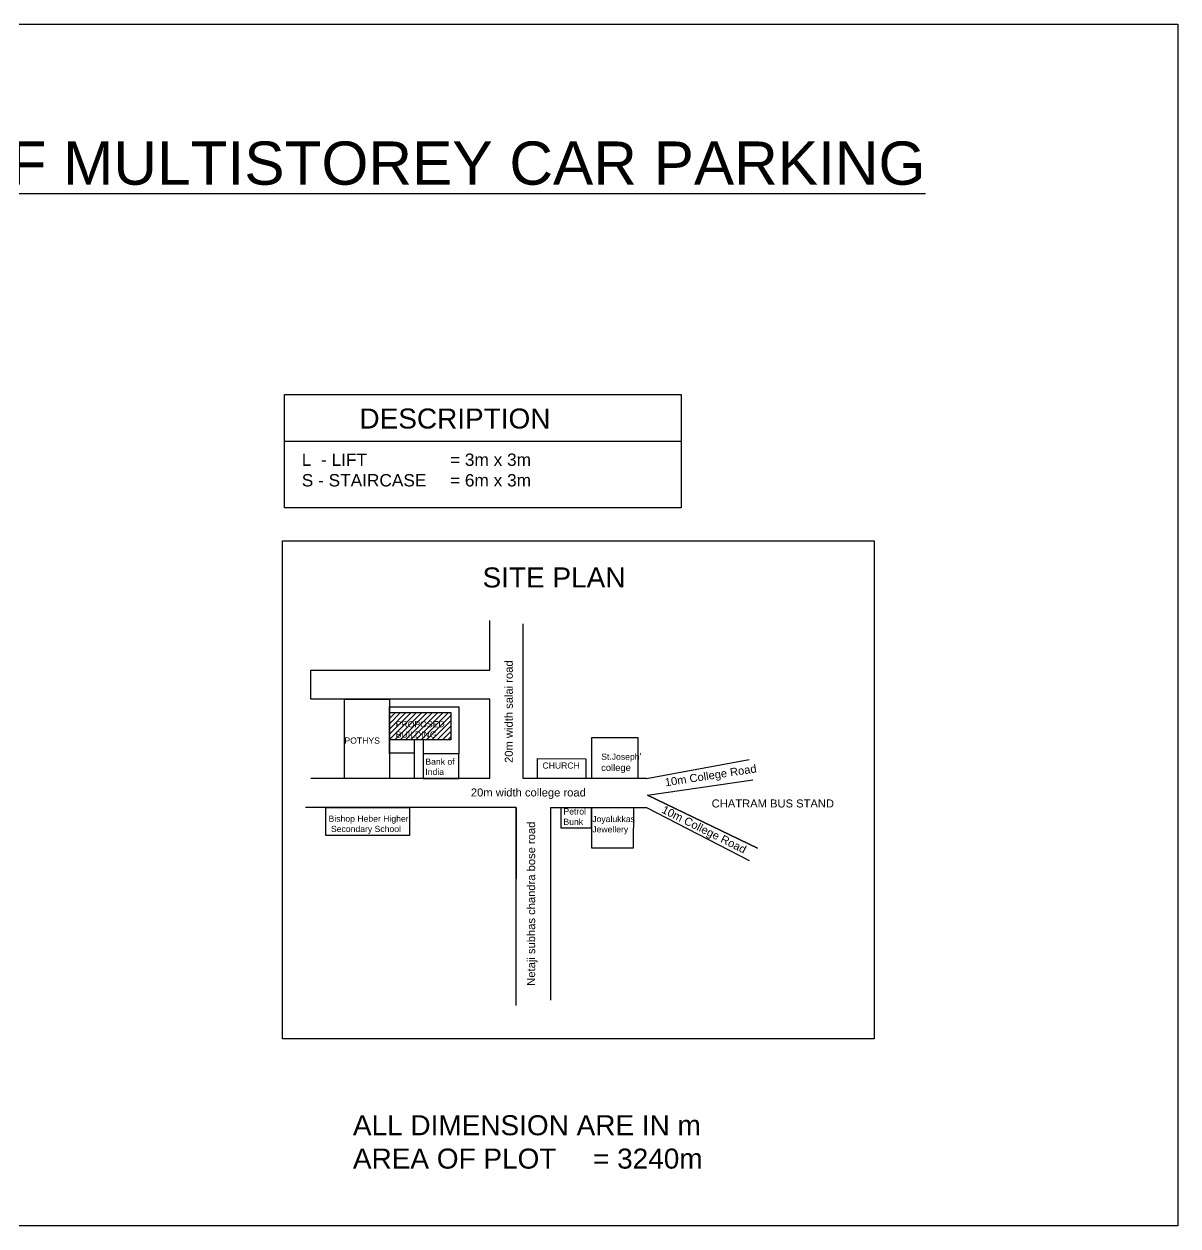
# Model space of a CAD drawing. Header units: metres. Extents: x -406 to 20, y 433 to 628.
# Drawn here: x -166.4 to 20.4, y 433.2 to 627.8 of the extents above; entities that cross this region are included whole.
import ezdxf

# ---------------------------------------------------------------- set-up
doc = ezdxf.new("R2010")
doc.units = ezdxf.units.M
doc.header["$LTSCALE"] = 0.1
doc.styles.get("Standard").update_dxf_attribs({"font": 'arial.ttf'})

msp = doc.modelspace()

# ---------------------------------------------------------------- hatches: boundary and pattern name
h = msp.add_hatch()
h.set_pattern_fill('ANSI31', color=256, scale=4.86)
h.set_pattern_definition([(45, (-127.82877, 433.7734), (-0.4295674, 0.4295674), [])])
h.paths.add_polyline_path([(-107.211, 516.28), (-107.211, 511.885), (-97.337, 511.885), (-97.337, 516.28)])
h.paths.add_polyline_path([(-106.61, 511.644), (-98.192, 511.644), (-98.192, 515.388), (-106.61, 515.388)], flags=9)

# ---------------------------------------------------------------- linework, layer by layer
for p, q in [((-91.003, 523.138), (-91.003, 531.172)), ((-85.64, 521.216), (-85.64, 530.651)), ((-119.99, 518.442), (-119.99, 523.138)), ((-119.99, 523.138), (-91.003, 523.138)), ((-85.64, 510.51), (-85.64, 521.216)), ((-91.003, 518.442), (-119.99, 518.442)), ((-91.003, 510.51), (-91.003, 518.442)), ((-107.248, 517.21), (-96.017, 517.21)), ((-107.248, 509.59), (-107.248, 517.21)), ((-96.017, 517.21), (-96.017, 509.59)), ((-103.288, 511.798), (-103.288, 505.605)), ((-101.817, 511.798), (-101.817, 509.59)), ((-91.003, 505.605), (-91.003, 510.51)), ((-85.64, 505.605), (-85.64, 510.51)), ((-103.288, 509.689), (-107.248, 509.689)), ((-65.675, 505.605), (-49.051, 508.674)), ((-91.003, 505.605), (-120.014, 505.605)), ((-65.675, 505.605), (-85.64, 505.605)), ((-65.494, 502.889), (-48.43, 505.368)), ((-65.494, 502.889), (-47.706, 494.316)), ((-47.706, 494.316), (-65.494, 502.889)), ((-86.765, 500.894), (-120.864, 500.894)), ((-86.765, 500.894), (-86.765, 489.359)), ((-86.765, 468.858), (-86.765, 500.894)), ((-81.204, 500.894), (-81.204, 469.698)), ((-81.204, 500.894), (-65.675, 500.894)), ((-65.675, 500.894), (-49.023, 492.312))]:
    msp.add_line(p, q)
for points in [[(-406.077, 627.757), (20.399, 627.757), (20.399, 433.16), (-406.077, 433.16)], [(-124.251, 567.772), (-60.036, 567.772), (-60.036, 549.42), (-124.251, 549.42)], [(-124.251, 567.772), (-60.036, 567.772), (-60.036, 560.173), (-124.251, 560.173)], [(-124.589, 544.063), (-28.774, 544.063), (-28.774, 463.467), (-124.589, 463.467)], [(-114.562, 518.442), (-107.248, 518.442), (-107.248, 505.605), (-114.562, 505.605)], [(-107.211, 516.28), (-97.337, 516.28), (-97.337, 511.885), (-107.211, 511.885)], [(-74.499, 512.231), (-67.07, 512.231), (-67.07, 505.605), (-74.499, 505.605)], [(-101.817, 505.605), (-96.017, 505.605), (-96.017, 509.59), (-101.817, 509.59)], [(-83.325, 508.859), (-75.476, 508.796), (-75.476, 505.542), (-83.325, 505.605)], [(-117.565, 500.894), (-104.047, 500.894), (-104.047, 496.379), (-117.565, 496.379)], [(-79.454, 500.894), (-74.623, 500.894), (-74.623, 497.558), (-79.454, 497.558)], [(-74.481, 500.877), (-67.738, 500.887), (-67.822, 494.337), (-74.481, 494.327)]]:
    msp.add_lwpolyline(points, close=True)

# ---------------------------------------------------------------- texts
at = {"attachment_point": 1}
for s, insert, char_height, width in [('{\\LPLANNING, \\fArial|b0|i0|c0|p34;ANALYSIS\\fArial|b0|i0|c0|p34; AND \\fArial|b0|i0|c0|p34;DESIGNING\\fArial|b0|i0|c0|p34; OF MULTISTOREY CAR PARKING}', (-363.317, 608.743), 7, 353.88186), ('DESCRIPTION', (-112.134, 565.507), 3.24, 44.22098), ('L  - LIFT  ^I^I= 3m x 3m\\PS - STAIRCASE  ^I= 6m x 3m', (-121.471, 558.224), 2, 44.22098), (' SITE PLAN', (-93.456, 539.778), 3.24, 44.22098), ('PROPOSED BUILDING', (-106.253, 514.891), 1, 1.296), ('POTHYS', (-114.562, 512.246), 1, 277.78169), ('Bank of India', (-101.46, 508.84), 1, 5.44242), ('CHURCH ', (-82.504, 508.203), 1, 1.296), ("St.Joseph{\\H1.08333x;'\\Pcollege}", (-72.992, 509.719), 1, 1.296), ('20m width college road', (-94.09, 503.992), 1.296, 21.69135), ('CHATRAM BUS STAND ', (-55.102, 502.213), 1.296, 33.93966), ('Petrol Bunk', (-79.1, 500.771), 1, 1.296), ('Bishop Heber Higher\\P Secondary School', (-117.133, 499.605), 1, 277.78169), ('Joyalukkas\\PJewellery', (-74.434, 499.548), 1, 1.296), ('ALL DIMENSION ARE IN m\\PAREA OF PLOT^I= 3240m', (-113.187, 451.087), 3.24, 97.04238)]:
    msp.add_mtext(s, dxfattribs=dict(at, insert=insert, char_height=char_height, width=width))
at = {"char_height": 1.296, "attachment_point": 1}
for s, insert, width, rotation in [('20m width salai road', (-88.599, 508.127), 277.78169, 90), ('10m College Road ', (-62.773, 505.605), 23.67665, 8.7876), ('10m College Road ', (-62.74, 501.293), 15.21905, 333.42408), ('Netaji subhas chandra bose road', (-84.978, 472.051), 28.84314, 90)]:
    msp.add_mtext(s, dxfattribs=dict(at, insert=insert, width=width, rotation=rotation))

doc.saveas('drawing.dxf')
